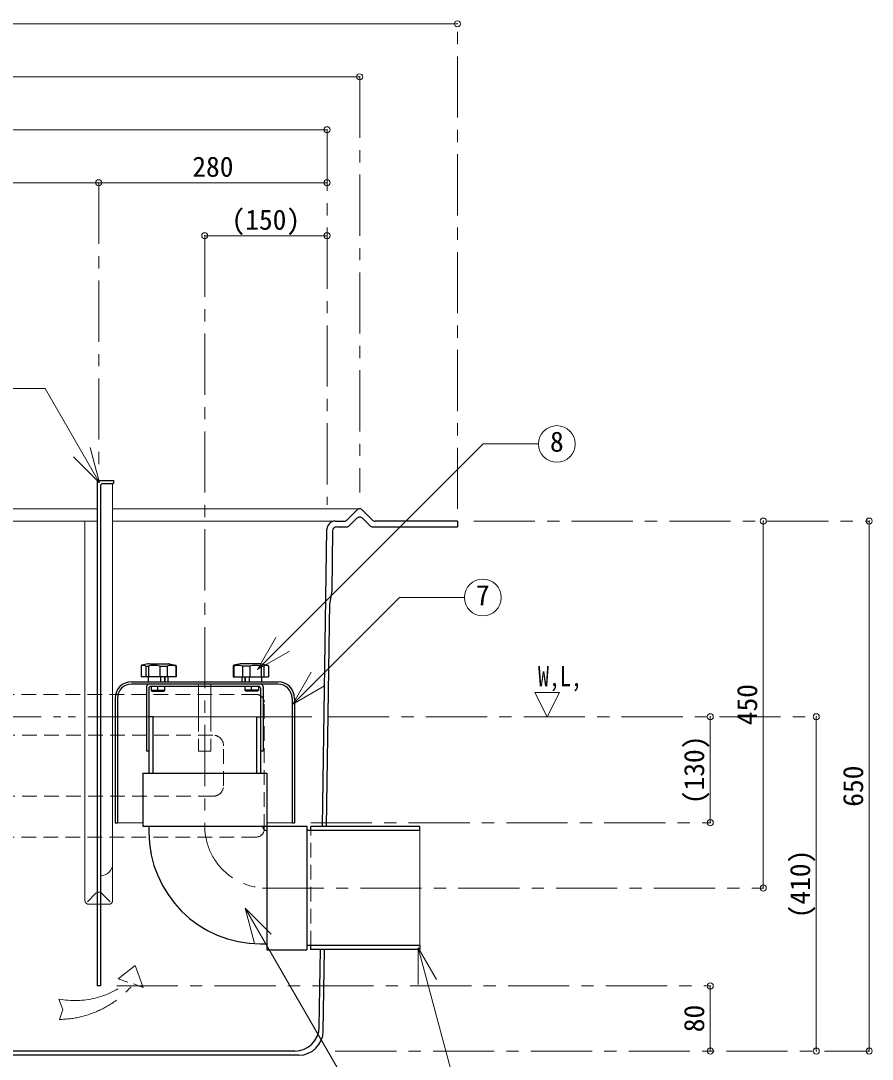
# Model space of a CAD drawing. Units: millimetres at full size, sheet at 1:15. Extents: x -3151 to 2924, y -2106 to 2109.
# Drawn here: x -1009 to 35, y -1208 to 65 of the extents above; entities that cross this region are included whole.
import ezdxf
from ezdxf.enums import TextEntityAlignment as Align

# ---------------------------------------------------------------- set-up
doc = ezdxf.new("R2010")
doc.units = ezdxf.units.MM
doc.header["$LTSCALE"] = 15
doc.header["$PDMODE"] = 32
doc.header["$PDSIZE"] = 7.5
for name, pattern in [('CHAIN1', [8, 5, -1, 1, -1]), ('DASHED1', [1.8, 1.2, -0.6]), ('DOUBLE_CHAIN1', [8.8, 5, -1, 0.6, -0.6, 0.6, -1])]:
    doc.linetypes.add(name, pattern=pattern)
doc.layers.add('0-0____1', color=7, linetype='Continuous', lineweight=18)
doc.styles.add('ＭＳ ゴシック', font='')
doc.styles.get('ＭＳ ゴシック').set_extended_font_data('MS Gothic')

msp = doc.modelspace()

# ---------------------------------------------------------------- linework, layer by layer
at = {"layer": '0-0____1', "color": 4, "lineweight": 9}
for p, q in [((-2193.4, 61.67), (-473.4, 61.67)), ((-593.4, -3.33), (-2073.4, -3.33)), ((-2033.4, -68.33), (-633.4, -68.33)), ((-913.4, -133.33), (-1193.4, -133.33)), ((-633.4, -133.33), (-913.4, -133.33)), ((-783.4, -198.33), (-633.4, -198.33)), ((-1176.4, -533.33), (-915.4, -533.33)), ((-896.4, -533.33), (-593.4, -533.33)), ((-1176.4, -548.33), (-915.4, -548.33)), ((-930.4, -1013.33), (-930.4, -548.33)), ((-896.4, -548.33), (-623.56, -548.33)), ((-98.4, -998.33), (-98.4, -548.33)), ((31.6, -548.33), (31.6, -1198.33)), ((-163.4, -918.33), (-163.4, -788.33)), ((-33.4, -788.33), (-33.4, -1198.33)), ((-890.4, -918.33), (-859.4, -918.33)), ((-676.4, -918.33), (-707.4, -918.33)), ((-896.4, -1013.33), (-896.4, -968.33)), ((-927.2, -1015.13), (-916.91, -1004.76)), ((-899.61, -1015.13), (-909.89, -1004.76)), ((-925.4, -1018.33), (-915.4, -1018.33)), ((-911.4, -1018.33), (-901.4, -1018.33)), ((-163.4, -1118.33), (-163.4, -1198.33))]:
    msp.add_line(p, q, dxfattribs=at)
at = {"layer": '0-0____1', "color": 4, "linetype": 'CHAIN1', "lineweight": 9}
for p, q in [((-473.4, -533.33), (-473.4, 61.67)), ((-593.4, -3.33), (-593.4, -513.33)), ((-633.4, -68.33), (-633.4, -528.33)), ((-913.4, -133.33), (-913.4, -478.33)), ((-783.4, -198.33), (-783.4, -922.33)), ((-453.4, -548.33), (31.6, -548.33)), ((-632.1, -788.33), (-33.4, -788.33)), ((-653.4, -918.33), (-163.4, -918.33)), ((-712.4, -998.33), (-98.4, -998.33)), ((-891.4, -1118.33), (-163.4, -1118.33)), ((-623.4, -1198.33), (31.6, -1198.33))]:
    msp.add_line(p, q, dxfattribs=at)
at = {"layer": '0-0____1'}
for p, q in [((-1034.27, -385.72), (-979.29, -385.72)), ((-912.52, -501.37), (-979.29, -385.72)), ((-912.52, -501.37), (-924.16, -457.91)), ((-912.52, -501.37), (-944.34, -469.55)), ((-896.4, -968.33), (-896.4, -502.33)), ((-718.6, -730.2), (-696.1, -691.23)), ((-718.6, -730.2), (-679.63, -707.7)), ((-675.39, -772.65), (-652.89, -733.68)), ((-790.9, -751.33), (-790.9, -788.33)), ((-775.9, -751.33), (-775.9, -788.33)), ((-675.39, -772.65), (-636.42, -750.15)), ((-846.9, -788.33), (-719.9, -788.33)), ((-519.4, -927.83), (-519.4, -1068.83)), ((-733.94, -1022.91), (-722.29, -1066.37)), ((-733.94, -1022.91), (-702.12, -1054.73)), ((-521.55, -1071.56), (-521.55, -1116.56)), ((-521.55, -1071.56), (-499.05, -1110.53))]:
    msp.add_line(p, q, dxfattribs=at)
at = {"layer": '0-0____1', "color": 5, "lineweight": 25}
for p, q in [((-915.4, -499.83), (-915.4, -1118.33)), ((-913.9, -498.33), (-895.4, -498.33)), ((-911.4, -505.33), (-911.4, -1118.33)), ((-908.4, -502.33), (-895.4, -502.33)), ((-895.4, -498.33), (-895.4, -502.33)), ((-608.72, -546.82), (-596.98, -534.83)), ((-578.09, -546.82), (-589.83, -534.83)), ((-605.78, -553.82), (-596.98, -544.83)), ((-581.03, -553.82), (-589.83, -544.83)), ((-639.16, -922.83), (-633.55, -558.17)), ((-623.56, -548.33), (-612.29, -548.33)), ((-621.59, -555.33), (-609.35, -555.33)), ((-577.46, -555.33), (-473.4, -555.33)), ((-473.4, -548.33), (-574.51, -548.33)), ((-473.4, -548.33), (-473.4, -555.33)), ((-634.16, -922.83), (-629.94, -648.33)), ((-852.83, -723.42), (-860.74, -725.15)), ((-851.97, -723.33), (-827.96, -723.33)), ((-827.1, -723.42), (-819.19, -725.15)), ((-739.71, -723.42), (-747.62, -725.15)), ((-714.84, -723.33), (-738.85, -723.33)), ((-713.98, -723.42), (-706.07, -725.15)), ((-861.53, -726.13), (-861.53, -739.33)), ((-855.84, -726.13), (-855.84, -739.33)), ((-838.72, -726.13), (-838.72, -739.33)), ((-818.93, -726.13), (-818.93, -739.33)), ((-747.88, -726.13), (-747.88, -739.33)), ((-728.09, -726.13), (-728.09, -739.33)), ((-710.97, -726.13), (-710.97, -739.33)), ((-705.28, -726.13), (-705.28, -739.33)), ((-873.4, -745.33), (-693.4, -745.33)), ((-693.4, -748.33), (-873.4, -748.33)), ((-818.4, -739.33), (-861.53, -739.33)), ((-854.9, -751.33), (-854.9, -830.33)), ((-852.9, -739.33), (-852.9, -745.33)), ((-716.4, -751.33), (-850.4, -751.33)), ((-849.15, -751.34), (-849.15, -755.83)), ((-840.9, -755.83), (-840.9, -751.33)), ((-837.69, -739.33), (-837.69, -745.33)), ((-833.01, -739.33), (-833.01, -745.33)), ((-832.5, -739.33), (-832.5, -745.33)), ((-828.9, -739.33), (-828.9, -745.33)), ((-748.4, -739.33), (-705.28, -739.33)), ((-737.9, -739.33), (-737.9, -745.33)), ((-734.31, -739.33), (-734.31, -745.33)), ((-733.79, -739.33), (-733.79, -745.33)), ((-729.11, -739.33), (-729.11, -745.33)), ((-725.9, -755.83), (-725.9, -751.33)), ((-717.65, -751.34), (-717.65, -755.83)), ((-713.9, -739.33), (-713.9, -745.33)), ((-711.9, -751.33), (-711.9, -830.33)), ((-851.9, -752.83), (-851.9, -857.33)), ((-849.15, -755.83), (-832.65, -755.83)), ((-717.65, -755.83), (-734.15, -755.83)), ((-714.9, -752.83), (-714.9, -857.33)), ((-890.4, -765.33), (-890.4, -918.33)), ((-676.4, -765.33), (-676.4, -918.33)), ((-673.4, -765.33), (-673.4, -918.33)), ((-719.9, -788.33), (-719.9, -857.33)), ((-719.9, -788.33), (-714.9, -788.33)), ((-851.9, -830.33), (-854.9, -830.33)), ((-711.9, -830.33), (-714.9, -830.33)), ((-859.4, -857.33), (-859.4, -922.33)), ((-859.4, -857.33), (-707.4, -857.33)), ((-707.4, -857.33), (-707.4, -922.33)), ((-859.4, -922.33), (-707.4, -922.33)), ((-851.9, -922.33), (-851.9, -929.83)), ((-707.4, -922.33), (-707.4, -1074.33)), ((-707.4, -922.33), (-658.4, -922.33)), ((-676.4, -918.33), (-673.4, -918.33)), ((-658.4, -922.33), (-658.4, -1074.33)), ((-519.4, -927.83), (-658.4, -927.83)), ((-519.4, -922.83), (-653.4, -922.83)), ((-653.4, -927.83), (-653.4, -922.83)), ((-519.4, -927.83), (-519.4, -922.83)), ((-714.9, -1066.83), (-707.4, -1066.83)), ((-519.4, -1068.83), (-658.4, -1068.83)), ((-653.4, -1073.83), (-653.4, -1068.83)), ((-707.4, -1074.33), (-658.4, -1074.33)), ((-642.95, -1168.79), (-641.49, -1073.83)), ((-638.03, -1173.79), (-636.49, -1073.83)), ((-911.4, -1118.33), (-915.4, -1118.33)), ((-668.02, -1203.33), (-1998.79, -1203.33)), ((-672.95, -1198.33), (-1993.86, -1198.33))]:
    msp.add_line(p, q, dxfattribs=at)
at = {"layer": '0-0____1', "color": 4, "linetype": 'DASHED1', "lineweight": 9}
for p, q in [((-790.9, -748.33), (-790.9, -751.33)), ((-775.9, -748.33), (-775.9, -751.33)), ((-720.4, -760.83), (-1946.4, -760.83)), ((-710.4, -925.83), (-710.4, -770.83)), ((-775.9, -788.33), (-775.9, -830.33)), ((-773.4, -810.83), (-1893.4, -810.83)), ((-760.4, -872.83), (-760.4, -823.83)), ((-773.4, -885.83), (-1893.4, -885.83)), ((-653.4, -1068.83), (-653.4, -927.83)), ((-720.4, -935.83), (-1946.4, -935.83)), ((-915.4, -1018.33), (-911.4, -1018.33))]:
    msp.add_line(p, q, dxfattribs=at)
at = {"layer": '0-0____1', "color": 4, "linetype": 'DOUBLE_CHAIN1', "lineweight": 9}
for p, q in [((-851.9, -788.33), (-2025.4, -788.33)), ((-652.1, -788.33), (-714.9, -788.33)), ((-889.57, -1109.63), (-868.88, -1093.19)), ((-877.9, -1113.88), (-889.57, -1109.63)), ((-962.23, -1134.56), (-957.45, -1147.29)), ((-961.7, -1159.49), (-957.45, -1147.29))]:
    msp.add_line(p, q, dxfattribs=at)
at = {"layer": '0-0____1'}
for points in [[(-718.6, -730.2), (-442.08, -453.69), (-373.99, -453.69)], [(-675.39, -772.65), (-544.74, -642), (-464.86, -642)], [(-733.94, -1022.91), (-575.15, -1297.94), (-506.66, -1297.94)], [(-521.55, -1071.56), (-472.83, -1253.37), (-415.11, -1253.37)]]:
    msp.add_lwpolyline(points, dxfattribs=at)
at = {"layer": '0-0____1', "color": 5, "lineweight": 25}
for points in [[(-626.59, -560.25), (-627.71, -633.33), (-629.94, -648.33)], [(-855.84, -726.13), (-852.4, -726.13), (-852.4, -739.33)], [(-838.72, -726.13), (-829.51, -726.13), (-829.51, -739.33)], [(-818.93, -726.13), (-818.4, -726.13), (-818.4, -739.33)], [(-747.88, -726.13), (-748.4, -726.13), (-748.4, -739.33)], [(-728.09, -726.13), (-737.3, -726.13), (-737.3, -739.33)], [(-710.97, -726.13), (-714.4, -726.13), (-714.4, -739.33)], [(-832.65, -751.33), (-832.65, -755.83), (-833.65, -756.83)], [(-734.15, -751.33), (-734.15, -755.83), (-733.15, -756.83)], [(-849.15, -755.83), (-848.15, -756.83), (-833.65, -756.83)], [(-717.65, -755.83), (-718.65, -756.83), (-733.15, -756.83)], [(-893.4, -765.33), (-893.4, -918.33), (-890.4, -918.33)], [(-846.9, -857.33), (-846.9, -788.33), (-851.9, -788.33)], [(-519.4, -1068.83), (-519.4, -1073.83), (-653.4, -1073.83)]]:
    msp.add_lwpolyline(points, dxfattribs=at)
at = {"layer": '0-0____1'}
msp.add_lwpolyline([(-378.4, -758.33), (-348.4, -758.33), (-363.4, -788.33)], close=True, dxfattribs=at)
at = {"layer": '0-0____1', "color": 4, "linetype": 'DASHED1', "lineweight": 9}
msp.add_lwpolyline([(-790.9, -788.33), (-790.9, -830.33), (-775.9, -830.33)], dxfattribs=at)
at = {"layer": '0-0____1', "color": 4, "linetype": 'DOUBLE_CHAIN1', "lineweight": 9}
msp.add_lwpolyline([(-871, -1116), (-858.8, -1120.24), (-868.88, -1093.19)], dxfattribs=at)
at = {"layer": '0-0____1'}
for centre in [(-351.49, -453.69), (-442.36, -642)]:
    msp.add_circle(centre, 22.5, dxfattribs=at)
at = {"layer": '0-0____1', "color": 5, "lineweight": 25}
for centre, radius, start, end in [((-913.9, -499.83), 1.5, 90, 180), ((-908.4, -505.33), 3, 90, 180), ((-593.4, -538.33), 5, 44.3947, 135.6053), ((-612.29, -543.33), 5, 270, 315.6053), ((-593.4, -548.33), 5, 44.3947, 135.6053), ((-574.51, -543.33), 5, 224.3947, 270), ((-623.56, -558.33), 10, 90, 179.1186), ((-621.59, -560.33), 5, 90, 179.1186), ((-609.35, -550.33), 5, 270, 315.6053), ((-577.46, -550.33), 5, 224.3947, 270), ((-860.53, -726.13), 1, 102.36697, 180), ((-858.68, -730.76), 5.43, 58.41904, 121.58096), ((-851.97, -727.33), 4, 90, 102.36697), ((-845.56, -754.84), 29.51, 76.59069, 103.40931), ((-824.22, -743.12), 17.8, 72.70582, 107.29418), ((-827.96, -727.33), 4, 77.63303, 90), ((-819.4, -726.13), 1, 0, 77.63303), ((-747.4, -726.13), 1, 102.36697, 180), ((-742.59, -743.12), 17.8, 72.70582, 107.29418), ((-738.85, -727.33), 4, 90, 102.36697), ((-721.25, -754.84), 29.51, 76.59069, 103.40931), ((-714.84, -727.33), 4, 77.63303, 90), ((-708.13, -730.76), 5.43, 58.41904, 121.58096), ((-706.28, -726.13), 1, 0, 77.63303), ((-873.4, -765.33), 20, 90, 180), ((-873.4, -765.33), 17, 90, 180), ((-851.9, -751.33), 3, 90, 180), ((-850.4, -752.83), 1.5, 90, 180), ((-716.4, -752.83), 1.5, 0, 90), ((-714.9, -751.33), 3, 0, 90), ((-693.4, -765.33), 20, 0, 90), ((-693.4, -765.33), 17, 0, 90), ((-845.03, -744.86), 11.72, 249.39031, 290.60969), ((-836.78, -744.86), 11.72, 249.39031, 290.60969), ((-730.03, -744.86), 11.72, 249.39031, 290.60969), ((-721.78, -744.86), 11.72, 249.39031, 290.60969), ((-714.9, -929.83), 137, 180, 270), ((-707.4, -922.33), 5.3, 180, 270), ((-672.95, -1168.33), 30, 270, 359.1186), ((-668.02, -1173.33), 30, 270, 359.1186)]:
    msp.add_arc(centre, radius, start, end, dxfattribs=at)
at = {"layer": '0-0____1', "color": 4, "linetype": 'DASHED1', "lineweight": 9}
for centre, radius, start, end in [((-720.4, -770.83), 10, 0, 90), ((-773.4, -823.83), 13, 0, 90), ((-773.4, -872.83), 13, 270, 0), ((-720.4, -925.83), 10, 270, 0), ((-913.4, -1008.33), 5, 66.42182, 113.57818)]:
    msp.add_arc(centre, radius, start, end, dxfattribs=at)
at = {"layer": '0-0____1', "color": 4, "linetype": 'CHAIN1', "lineweight": 9}
msp.add_arc((-707.4, -922.33), 76, 180, 270, dxfattribs=at)
at = {"layer": '0-0____1'}
msp.add_arc((-911.4, -968.33), 15, 270, 0, dxfattribs=at)
at = {"layer": '0-0____1', "color": 4, "lineweight": 9}
for centre, start, end in [((-913.4, -1008.33), 113.57818, 134.58732), ((-913.4, -1008.33), 45.41268, 66.42182), ((-925.4, -1013.33), 180, 270), ((-901.4, -1013.33), 270, 0)]:
    msp.add_arc(centre, 5, start, end, dxfattribs=at)
at = {"layer": '0-0____1', "color": 4, "linetype": 'DOUBLE_CHAIN1', "lineweight": 9}
for centre, radius, start, end in [((-942.78, -1031.58), 104.8, 259.30878, 308.25441), ((-963.01, -1040.44), 119.06, 270.63172, 320.60671)]:
    msp.add_arc(centre, radius, start, end, dxfattribs=at)
at = {"layer": '0-0____1', "color": 1}
for p in [(-473.4, 61.67), (-593.4, -3.33), (-633.4, -68.33), (-913.4, -133.33), (-633.4, -133.33), (-783.4, -198.33), (-633.4, -198.33), (-98.4, -548.33), (31.6, -548.33), (-163.4, -788.33), (-33.4, -788.33), (-163.4, -918.33), (-98.4, -998.33), (-163.4, -1118.33), (-163.4, -1198.33), (-33.4, -1198.33), (31.6, -1198.33)]:
    msp.add_point(p, dxfattribs=at)

# ---------------------------------------------------------------- texts
at = {"layer": '0-0____1', "style": 'ＭＳ ゴシック'}
for s, p in [('280', (-798.72, -133.33)), ('(150)', (-750.59, -198.33)), ('8', (-359.93, -470.56)), ('7', (-450.8, -658.88))]:
    msp.add_text(s, height=24.74, dxfattribs=at).set_placement(p, align=Align.BOTTOM_LEFT)
at = {"layer": '0-0____1', "style": 'ＭＳ ゴシック', "width": 0.8}
msp.add_text('W,L,', height=24.74, dxfattribs=at).set_placement((-374.65, -758.33), align=Align.BOTTOM_LEFT)
at = {"layer": '0-0____1', "style": 'ＭＳ ゴシック'}
for s, p in [('450', (-98.4, -798.64)), ('(130)', (-163.4, -895.51)), ('650', (31.6, -898.64)), ('(410)', (-33.4, -1035.51)), ('80', (-163.4, -1175.2))]:
    msp.add_text(s, height=24.74, rotation=90, dxfattribs=at).set_placement(p, align=Align.BOTTOM_LEFT)

doc.saveas('drawing.dxf')
